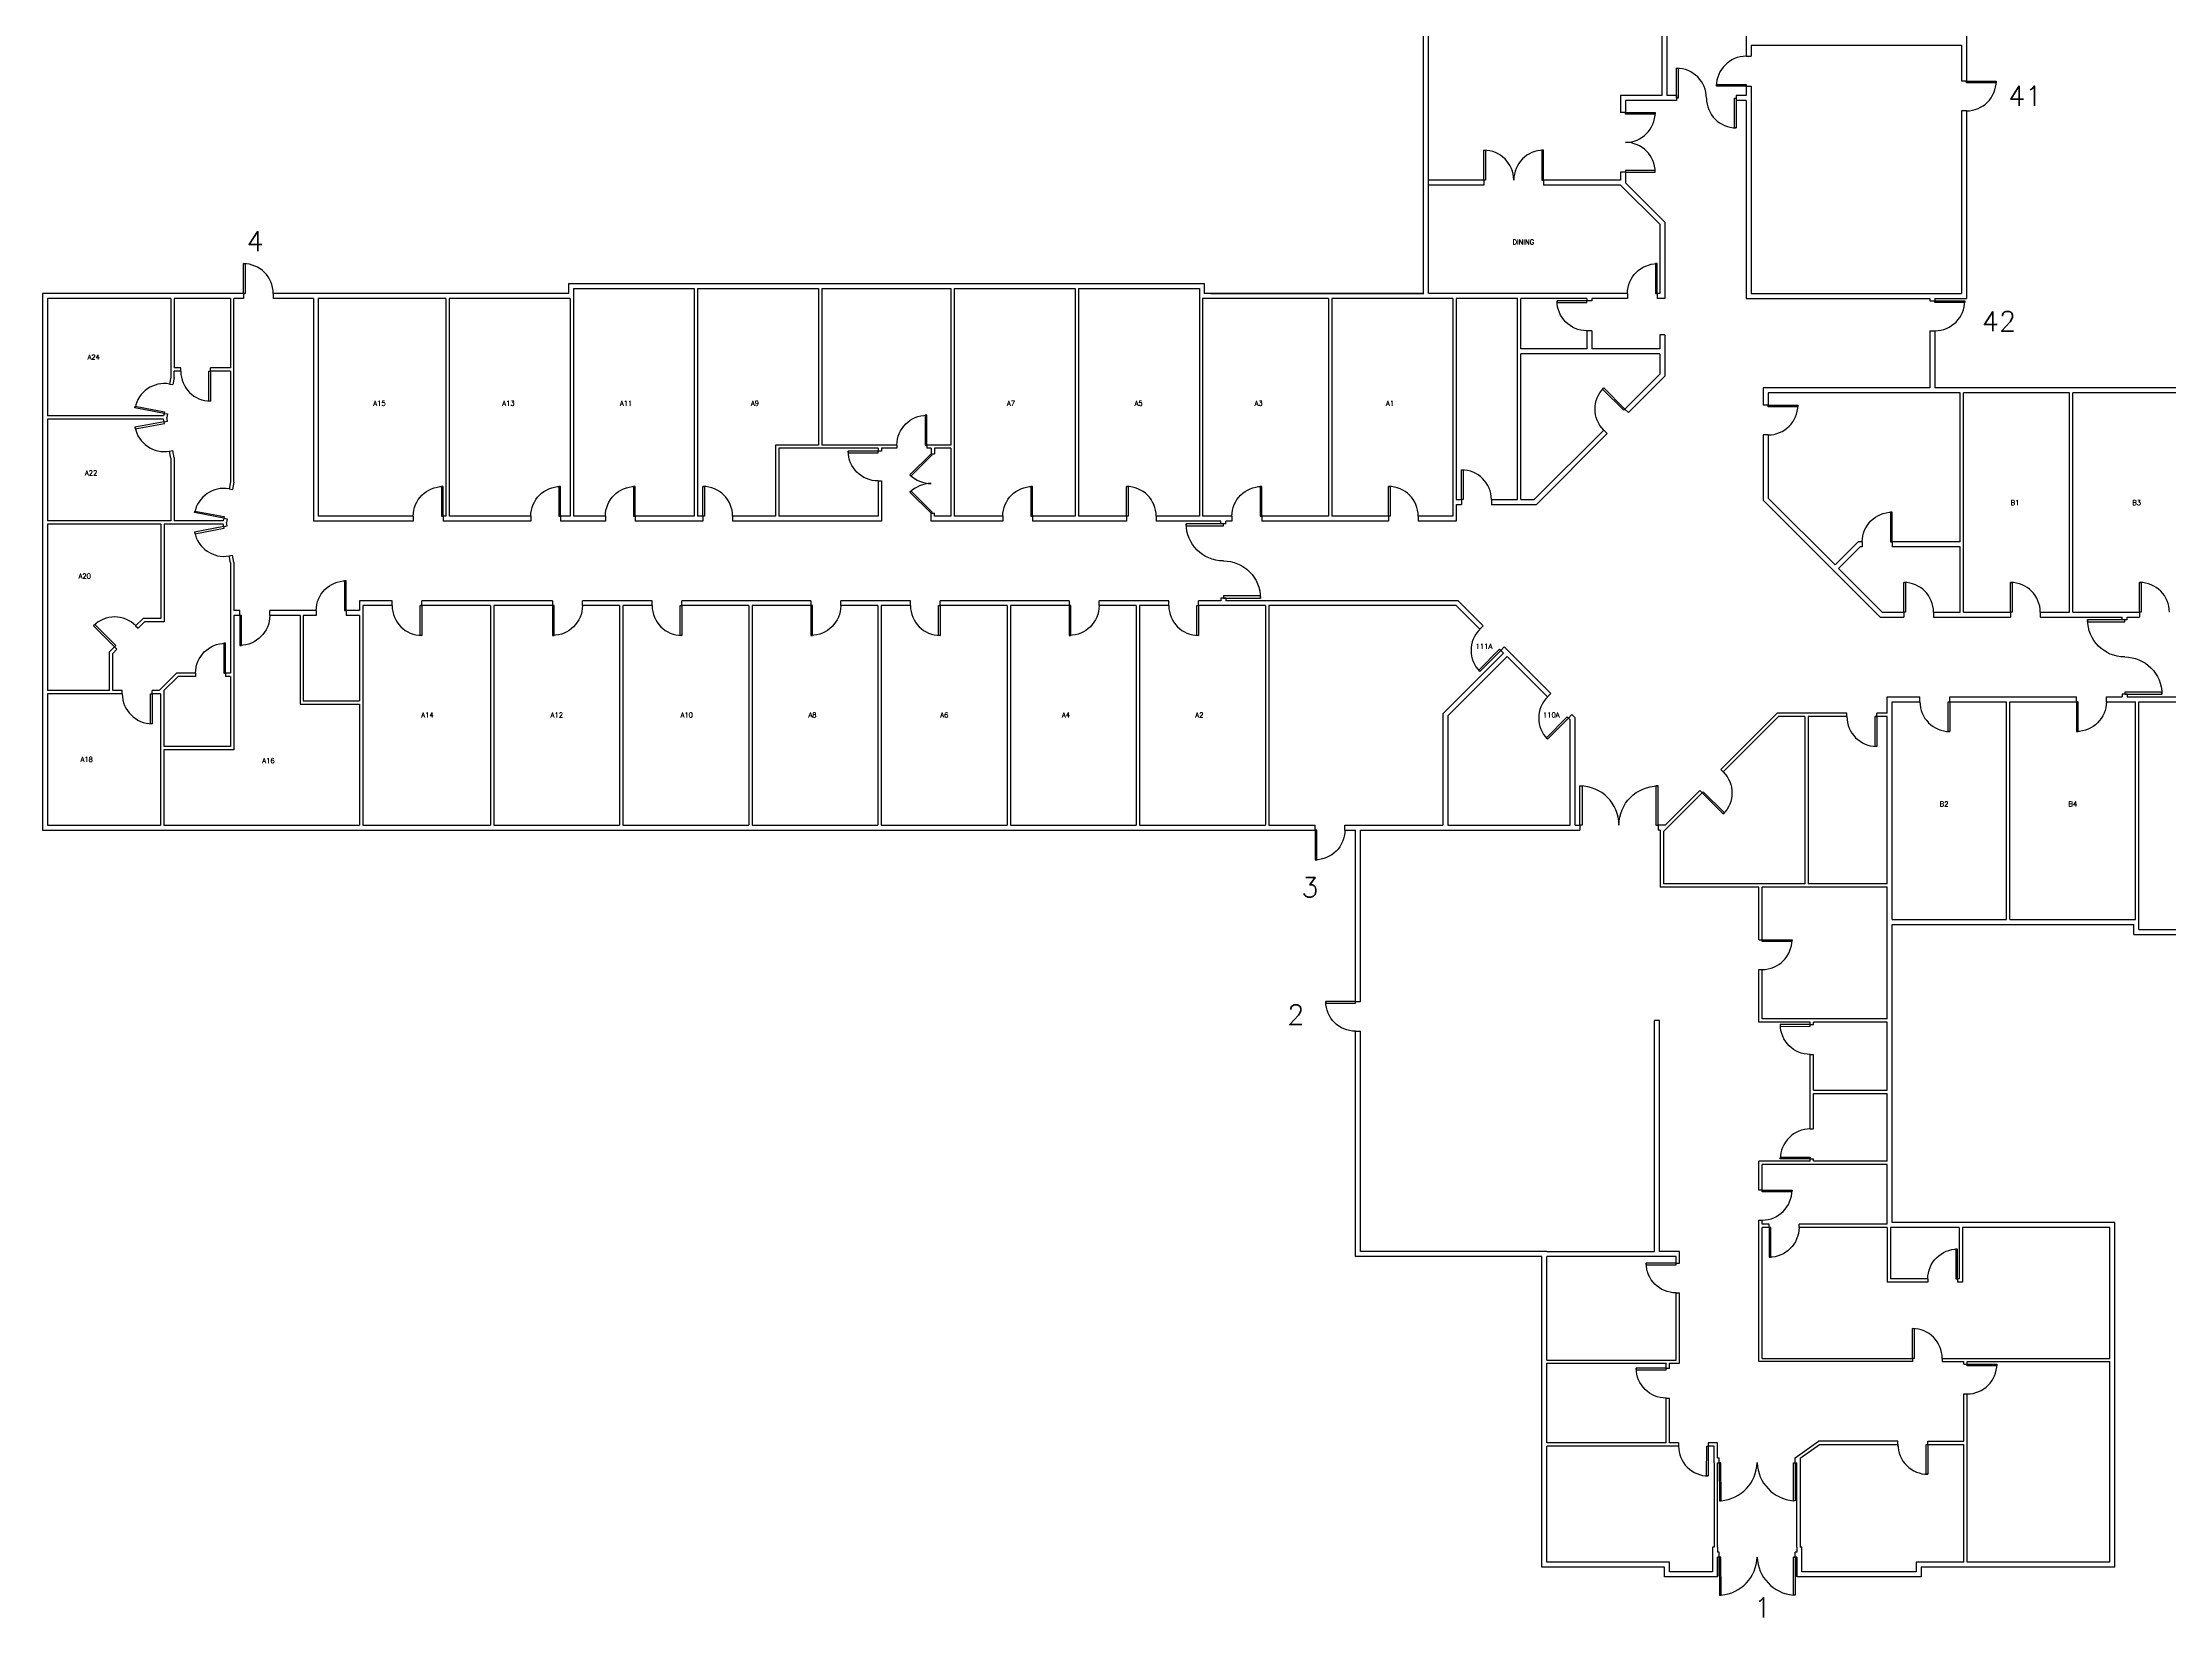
# Model space of a CAD drawing. Extents: x 1830 to 30214, y -2874 to 8688.
# Drawn here: x 1830 to 4399, y -2874 to -972 of the extents above; entities that cross this region are included whole.
import ezdxf

# ---------------------------------------------------------------- set-up
doc = ezdxf.new("R2010")
doc.units = 0
doc.header["$LTSCALE"] = 48
doc.header["$MEASUREMENT"] = 0
for name, color, linetype in [('1STDOORS', 4, 'CONTINUOUS'), ('1STEXTWALLS', 3, 'CONTINUOUS'), ('1STINTWALLS', 1, 'CONTINUOUS'), ('1STNOTES', 4, 'CONTINUOUS'), ('BORDER', 6, 'CONTINUOUS'), ('FDNEXTWALLS', 3, 'CONTINUOUS')]:
    doc.layers.add(name, color=color, linetype=linetype)
doc.styles.get("Standard").update_dxf_attribs({"font": 'txt.shx'})

# ---------------------------------------------------------------- blocks, each defined once
blk = doc.blocks.new('DOOR1 - 3-0')
at = {"layer": '1STDOORS'}
blk.add_lwpolyline([(25.5, 25.5), (26.9, 24), (1.4, -1.4), (0, 0)], close=True, dxfattribs=at)
blk.add_arc((0, 0), 36, 315, 45, dxfattribs=at)
blk = doc.blocks.new('DOOR 3-0')
at = {"layer": '1STDOORS'}
blk.add_lwpolyline([(0, 36), (2, 36), (2, 0), (0, 0)], close=True, dxfattribs=at)
blk.add_arc((0, 0), 36, 0, 90, dxfattribs=at)
blk = doc.blocks.new('DOOR2 - 3-0')
at = {"layer": '1STDOORS'}
for points in [[(0, 36), (2, 36), (2, 0), (0, 0)], [(72, 36), (70, 36), (70, 0), (72, 0)]]:
    blk.add_lwpolyline(points, close=True, dxfattribs=at)
for centre, start, end in [((0, 0), 0, 90), ((72, 0), 90, 180)]:
    blk.add_arc(centre, 36, start, end, dxfattribs=at)
blk = doc.blocks.new('DOOR3 - 3-0')
at = {"layer": '1STDOORS'}
for points in [[(25.5, 25.5), (26.9, 24), (1.4, -1.4), (0, 0)], [(46.5, 25.5), (45.1, 24), (70.6, -1.4), (72, 0)]]:
    blk.add_lwpolyline(points, close=True, dxfattribs=at)
for centre, start, end in [((0, 0), 0, 45), ((72, 0), 135, 180)]:
    blk.add_arc(centre, 36, start, end, dxfattribs=at)

msp = doc.modelspace()

# ---------------------------------------------------------------- linework, layer by layer
at = {"layer": '1STDOORS'}
for points in [[(1942, -1413.2), (1942.4, -1411.2), (1977.8, -1417.9), (1977.4, -1419.9)], [(1942, -1436.7), (1942.4, -1438.7), (1977.8, -1432), (1977.4, -1430)], [(2014, -1539.8), (2014.4, -1537.8), (2049.8, -1544.5), (2049.4, -1546.5)], [(2014, -1563.3), (2014.4, -1565.2), (2049.8, -1558.5), (2049.4, -1556.6)], [(3855.5, -2733), (3857.5, -2733), (3857.1, -2687.1), (3855.1, -2687.1)], [(3946.8, -2733), (3944.8, -2733), (3945.1, -2687.1), (3947.1, -2687.1)], [(3855.5, -2847), (3857.5, -2847), (3857.1, -2801.1), (3855.1, -2801.1)], [(3946.8, -2847), (3944.8, -2847), (3945.1, -2801.1), (3947.1, -2801.1)]]:
    msp.add_lwpolyline(points, close=True, dxfattribs=at)
for centre, radius, start, end in [((1977.4, -1419.9), 36, 79.7249, 169.2733), ((1977.4, -1430), 36, 190.7267, 280.2751), ((2049.4, -1546.5), 36, 79.7249, 169.2733), ((2049.4, -1556.6), 36, 190.7267, 280.2751), ((3853.5, -2685.6), 47.6, 274.7416, 358.2624), ((3948.7, -2685.6), 47.6, 181.7376, 265.2584), ((3853.5, -2799.6), 47.6, 274.7416, 358.2624), ((3948.7, -2799.6), 47.6, 181.7376, 265.2584)]:
    msp.add_arc(centre, radius, start, end, dxfattribs=at)
at = {"layer": '1STEXTWALLS'}
for p, q in [((4153.8, -773.1), (4153.8, -1018.6)), ((3498.1, -1275.1), (3498.1, -815.2)), ((3504.1, -1275.1), (3504.1, -815.2)), ((4147.8, -975.1), (4147.8, -1018.6)), ((4153.8, -1018.6), (4147.8, -1018.6)), ((4153.8, -1054.6), (4147.8, -1054.6)), ((4147.8, -1054.6), (4147.8, -1275.1)), ((4153.8, -1054.6), (4153.8, -1281.1)), ((1830.4, -1275.1), (1830.4, -1923.1)), ((2072.9, -1275.1), (1830.4, -1275.1)), ((1836.4, -1281.1), (1836.4, -1422.9)), ((1985.3, -1281.1), (1836.4, -1281.1)), ((2057.3, -1281.1), (1989.3, -1281.1)), ((2072.9, -1281.1), (2061.3, -1281.1)), ((2072.9, -1275.1), (2072.9, -1281.1)), ((2465.4, -1275.1), (2108.9, -1275.1)), ((2108.9, -1275.1), (2108.9, -1281.1)), ((2157.4, -1281.1), (2108.9, -1281.1)), ((2317.4, -1281.1), (2163.4, -1281.1)), ((2467.4, -1281.1), (2321.4, -1281.1)), ((2465.4, -1263.1), (3233.4, -1263.1)), ((2465.4, -1263.1), (2465.4, -1275.1)), ((2471.4, -1269.1), (2617.4, -1269.1)), ((2471.4, -1269.1), (2471.4, -1275.1)), ((2621.4, -1269.1), (2767.4, -1269.1)), ((2771.4, -1269.1), (2927.4, -1269.1)), ((2931.4, -1269.1), (3077.4, -1269.1)), ((3081.4, -1269.1), (3227.4, -1269.1)), ((3227.4, -1269.1), (3227.4, -1275.1)), ((3383.4, -1281.1), (3231.4, -1281.1)), ((3233.4, -1263.1), (3233.4, -1275.1)), ((3498.1, -1275.1), (3233.4, -1275.1)), ((3504, -1281.1), (3387.4, -1281.1)), ((4109.8, -1275.1), (4147.8, -1275.1)), ((4109.8, -1281.1), (4109.8, -1284.1)), ((4109.8, -1284.1), (4115.8, -1284.1)), ((4115.8, -1281.1), (4115.8, -1284.1)), ((4115.8, -1281.1), (4153.8, -1281.1)), ((4109.8, -1320.1), (4115.8, -1320.1)), ((4109.8, -1320.1), (4109.8, -1389.1)), ((4115.8, -1320.1), (4115.8, -1389.1)), ((1836.4, -1426.9), (1836.4, -1549.5)), ((1836.4, -1553.5), (1836.4, -1754.7)), ((1836.4, -1758.7), (1836.4, -1917.1)), ((3367.1, -1923.1), (3367.1, -1917.1)), ((3403.1, -1923.1), (3403.1, -1917.1)), ((3416.1, -2130.1), (3416.1, -1923.1)), ((3422.1, -2130.1), (3422.1, -1923.1)), ((4058.1, -2151.1), (4058.1, -2031.1)), ((4064.1, -2031.1), (4202.1, -2031.1)), ((4064.1, -2397.1), (4064.1, -2037.1)), ((4064.1, -2037.1), (4356.1, -2037.1)), ((4206.1, -2031.1), (4358.1, -2031.1)), ((4356.1, -2049.1), (4356.1, -2037.1)), ((4356.1, -2049.1), (5124.1, -2049.1)), ((4362.1, -2043.1), (4362.1, -2031.1)), ((4362.1, -2043.1), (4508.1, -2043.1)), ((3416.1, -2130.1), (3422.1, -2130.1)), ((4058.1, -2237.1), (4058.1, -2155.1)), ((3416.1, -2438.1), (3416.1, -2166.1)), ((3416.1, -2166.1), (3422.1, -2166.1)), ((3422.1, -2432.1), (3422.1, -2166.1)), ((4058.1, -2323.1), (4058.1, -2241.1)), ((4058.1, -2399.1), (4058.1, -2327.1)), ((4145.1, -2403.1), (4062.1, -2403.1)), ((4333.1, -2397.1), (4064.1, -2397.1)), ((4327.1, -2403.1), (4149.1, -2403.1)), ((4327.1, -2561.1), (4327.1, -2403.1)), ((4333.1, -2813.1), (4333.1, -2397.1)), ((3641.1, -2438.1), (3416.1, -2438.1)), ((3647.1, -2432.1), (3422.1, -2432.1)), ((3641.1, -2813.1), (3641.1, -2438.1)), ((3647.1, -2563.1), (3647.1, -2438.1)), ((3647.1, -2663.1), (3647.1, -2567.1)), ((4327.1, -2807.1), (4327.1, -2565.1)), ((3647.1, -2807.1), (3647.1, -2667.1)), ((3849.1, -2789.1), (3847.1, -2789.1)), ((3847.1, -2789.1), (3847.1, -2819.1)), ((3853.1, -2789.1), (3853.1, -2795.1)), ((3853.1, -2789.1), (3853.1, -2795.1)), ((3855.1, -2795.1), (3853.1, -2795.1)), ((3855.1, -2801.1), (3855.1, -2795.1)), ((3949.1, -2795.1), (3947.1, -2795.1)), ((3947.1, -2801.1), (3947.1, -2795.1)), ((3949.1, -2789.1), (3949.1, -2795.1)), ((3955.1, -2789.1), (3953.1, -2789.1)), ((3955.1, -2819.1), (3955.1, -2789.1)), ((3789.1, -2813.1), (3641.1, -2813.1)), ((3795.1, -2807.1), (3647.1, -2807.1)), ((3789.1, -2825.1), (3789.1, -2813.1)), ((3853.1, -2825.1), (3789.1, -2825.1)), ((3795.1, -2819.1), (3795.1, -2807.1)), ((3847.1, -2819.1), (3795.1, -2819.1)), ((3853.1, -2801.1), (3853.1, -2825.1)), ((3853.1, -2825.1), (3853.1, -2801.1)), ((3853.1, -2801.1), (3853.1, -2825.1)), ((3857.1, -2801.1), (3853.1, -2801.1)), ((3949.1, -2801.1), (3945.1, -2801.1)), ((3949.1, -2825.1), (3949.1, -2801.1)), ((3949.1, -2801.1), (3949.1, -2825.1)), ((4099.1, -2825.1), (3949.1, -2825.1)), ((4093.1, -2819.1), (3955.1, -2819.1)), ((4093.1, -2807.1), (4093.1, -2819.1)), ((4150.6, -2807.1), (4093.1, -2807.1)), ((4333.1, -2813.1), (4099.1, -2813.1)), ((4099.1, -2813.1), (4099.1, -2825.1)), ((4327.1, -2807.1), (4154.6, -2807.1))]:
    msp.add_line(p, q, dxfattribs=at)
at = {"layer": '1STINTWALLS'}
for p, q in [((3785.8, -767.2), (3785.8, -1036.1)), ((3791.8, -767.2), (3791.8, -1036.1)), ((3887.8, -923.4), (3887.8, -988.7)), ((3893.8, -975.1), (4147.8, -975.1)), ((3893.8, -975.1), (3893.8, -988.7)), ((3887.8, -988.7), (3893.8, -988.7)), ((3887.8, -1024.7), (3893.8, -1024.7)), ((3887.8, -1024.7), (3887.8, -1036.1)), ((3893.8, -1024.7), (3893.8, -1275.1)), ((3736, -1036.1), (3736, -1056.6)), ((3785.8, -1036.1), (3736, -1036.1)), ((3742, -1042.1), (3742, -1058.6)), ((3803.8, -1042.1), (3742, -1042.1)), ((3803.8, -1036.1), (3791.8, -1036.1)), ((3803.8, -1042.1), (3791.8, -1042.1)), ((3803.8, -1036.1), (3803.8, -1042.1)), ((3887.8, -1036.1), (3875.8, -1036.1)), ((3875.8, -1036.1), (3875.8, -1042.1)), ((3887.8, -1042.1), (3875.8, -1042.1)), ((3887.8, -1042.1), (3887.8, -1281.1)), ((3742, -1056.6), (3736, -1056.6)), ((3742, -1128.6), (3736, -1128.6)), ((3736, -1128.6), (3736, -1138.1)), ((3742, -1126.6), (3742, -1141.6)), ((3573.1, -1138.1), (3504.4, -1138.1)), ((3571.1, -1144.1), (3504.4, -1144.1)), ((3571.1, -1138.1), (3571.1, -1144.1)), ((3736, -1138.1), (3641.1, -1138.1)), ((3643.1, -1138.1), (3643.1, -1144.1)), ((3736, -1144.1), (3643.1, -1144.1)), ((3736, -1144.1), (3783.4, -1191.4)), ((3742, -1141.6), (3789.4, -1188.9)), ((3783.4, -1191.4), (3783.4, -1275.1)), ((3789.4, -1188.9), (3789.4, -1281.1)), ((1985.3, -1281.1), (1985.3, -1369.1)), ((1989.3, -1281.1), (1989.3, -1365.1)), ((2057.3, -1281.1), (2057.3, -1365.1)), ((2061.3, -1502.9), (2061.3, -1281.1)), ((2157.4, -1281.1), (2157.4, -1550.1)), ((2163.4, -1281.1), (2163.4, -1544.1)), ((2317.4, -1281.1), (2317.4, -1544.1)), ((2321.4, -1281.1), (2321.4, -1544.1)), ((2467.4, -1281.1), (2467.4, -1544.1)), ((2471.4, -1275.1), (2471.4, -1544.1)), ((2617.4, -1269.1), (2617.4, -1544.1)), ((2621.4, -1269.1), (2621.4, -1544.1)), ((2767.4, -1269.1), (2767.4, -1458.1)), ((2771.4, -1269.1), (2771.4, -1458.1)), ((2927.4, -1269.1), (2927.4, -1458.1)), ((2931.4, -1269.1), (2931.4, -1544.1)), ((3077.4, -1269.1), (3077.4, -1544.1)), ((3081.4, -1269.1), (3081.4, -1544.1)), ((3227.4, -1269.1), (3227.4, -1544.1)), ((3231.4, -1281.1), (3231.4, -1544.1)), ((3383.4, -1281.1), (3383.4, -1544.1)), ((3387.4, -1281.1), (3387.4, -1544.1)), ((3533.4, -1281.1), (3504, -1281.1)), ((3744.4, -1275.1), (3504.4, -1275.1)), ((3533.4, -1281.1), (3533.4, -1544.1)), ((3537.4, -1281.1), (3537.4, -1524.1)), ((3611.5, -1281.1), (3537.4, -1281.1)), ((3611.5, -1524.1), (3611.5, -1281.1)), ((3695.4, -1281.1), (3615.5, -1281.1)), ((3615.5, -1342.1), (3615.5, -1281.1)), ((3695.4, -1281.1), (3695.4, -1284.1)), ((3701.4, -1284.1), (3695.4, -1284.1)), ((3701.4, -1281.1), (3701.4, -1284.1)), ((3744.4, -1281.1), (3701.4, -1281.1)), ((3744.4, -1275.1), (3744.4, -1281.1)), ((3783.4, -1275.1), (3780.4, -1275.1)), ((3780.4, -1275.1), (3780.4, -1281.1)), ((3789.4, -1281.1), (3780.4, -1281.1)), ((3887.8, -1281.1), (4109.8, -1281.1)), ((3893.8, -1275.1), (4109.8, -1275.1)), ((3701.4, -1320.1), (3695.4, -1320.1)), ((3695.4, -1320.1), (3695.4, -1342.1)), ((3701.4, -1320.1), (3701.4, -1342.1)), ((3789.4, -1325.1), (3783.4, -1325.1)), ((3783.4, -1325.1), (3783.4, -1342.1)), ((3789.4, -1325.1), (3789.4, -1348.1)), ((3695.4, -1342.1), (3615.5, -1342.1)), ((3783.4, -1348.1), (3615.5, -1348.1)), ((3615.5, -1524.1), (3615.5, -1348.1)), ((3783.4, -1342.1), (3701.4, -1342.1)), ((3783.4, -1348.1), (3783.4, -1372.6)), ((3789.4, -1348.1), (3789.4, -1375.1)), ((1985.3, -1376), (1983.8, -1384.5)), ((1983.8, -1384.5), (1987.8, -1385.2)), ((1985.3, -1369.1), (1985.3, -1376)), ((1989.3, -1376.4), (1987.8, -1385.2)), ((1997.3, -1365.1), (1989.3, -1365.1)), ((1997.3, -1369.1), (1989.3, -1369.1)), ((1989.3, -1376.4), (1989.3, -1369.1)), ((1997.3, -1369.1), (1997.3, -1365.1)), ((2057.3, -1365.1), (2033.3, -1365.1)), ((2033.3, -1369.1), (2033.3, -1365.1)), ((2033.3, -1369.1), (2033.3, -1365.1)), ((2057.3, -1369.1), (2033.3, -1369.1)), ((2057.3, -1369.1), (2057.3, -1502.6)), ((3783.4, -1372.6), (3741.3, -1414.7)), ((3789.4, -1375.1), (3745.6, -1418.9)), ((3789.4, -1375.1), (3745.6, -1418.9)), ((3908.2, -1389.1), (3908.2, -1410)), ((4109.8, -1389.1), (3908.2, -1389.1)), ((3914.2, -1410), (3908.2, -1410)), ((3914.2, -1395.1), (3914.2, -1410)), ((4109.8, -1395.1), (3914.2, -1395.1)), ((4146.1, -1575.1), (4146.1, -1395.1)), ((4150.1, -1660.1), (4150.1, -1395.1)), ((4278.1, -1660.1), (4278.1, -1395.1)), ((4282.1, -1660.1), (4282.1, -1395.1)), ((1976.5, -1422.9), (1836.4, -1422.9)), ((1976.5, -1426.9), (1836.4, -1426.9)), ((1977.4, -1419.9), (1976.5, -1422.9)), ((1977.4, -1430), (1976.5, -1426.9)), ((1977.4, -1419.9), (1981.3, -1420.6)), ((1977.4, -1430), (1981.3, -1429.3)), ((1981.3, -1420.6), (1980.5, -1424.9)), ((1981.3, -1429.3), (1980.5, -1424.9)), ((3741.3, -1414.7), (3745.6, -1418.9)), ((2715.4, -1458.1), (2715.4, -1544.1)), ((2767.4, -1458.1), (2715.4, -1458.1)), ((2719.4, -1462.1), (2719.4, -1544.1)), ((2839.4, -1462.1), (2719.4, -1462.1)), ((2862.2, -1458.1), (2771.4, -1458.1)), ((2839.4, -1462.1), (2839.4, -1465.5)), ((2843.4, -1462.1), (2843.4, -1465.5)), ((2862.2, -1462.1), (2843.4, -1462.1)), ((2862.2, -1458.1), (2862.2, -1462.1)), ((2927.4, -1458.1), (2896.2, -1458.1)), ((2898.2, -1458.1), (2898.2, -1462.1)), ((2903.4, -1462.1), (2898.2, -1462.1)), ((2903.4, -1462.1), (2903.4, -1468.6)), ((2907.4, -1462.1), (2907.4, -1468.6)), ((2927.4, -1462.1), (2907.4, -1462.1)), ((2927.4, -1462.1), (2927.4, -1544.1)), ((3715.9, -1440.1), (3631.9, -1524.1)), ((3720.1, -1444.4), (3634.4, -1530.1)), ((3715.9, -1440.1), (3720.1, -1444.4)), ((3914.2, -1446), (3908.2, -1446)), ((3908.2, -1446), (3908.2, -1524.6)), ((3914.2, -1446), (3914.2, -1522.1)), ((1983.8, -1465.4), (1987.8, -1464.7)), ((1985.3, -1473.9), (1983.8, -1465.4)), ((1985.3, -1473.9), (1985.3, -1549.5)), ((1989.3, -1473.5), (1987.8, -1464.7)), ((1989.3, -1473.5), (1989.3, -1549.5)), ((2843.4, -1465.5), (2839.4, -1465.5)), ((2903.4, -1468.6), (2907.4, -1468.6)), ((2057.3, -1502.6), (2055.8, -1511)), ((2055.8, -1511), (2059.8, -1511.7)), ((2061.3, -1502.9), (2059.8, -1511.7)), ((2839.4, -1501.5), (2839.4, -1544.1)), ((2839.4, -1501.5), (2843.4, -1501.5)), ((2843.4, -1501.5), (2843.4, -1550.1)), ((2903.4, -1540.6), (2907.4, -1540.6)), ((2903.4, -1550.1), (2903.4, -1540.6)), ((2907.4, -1544.1), (2907.4, -1540.6)), ((3537.4, -1524.1), (3544.1, -1524.1)), ((3537.4, -1530.1), (3537.4, -1550.1)), ((3537.4, -1530.1), (3544.1, -1530.1)), ((3544.1, -1524.1), (3544.1, -1530.1)), ((3580.1, -1524.1), (3580.1, -1530.1)), ((3580.1, -1524.1), (3611.5, -1524.1)), ((3580.1, -1530.1), (3634.4, -1530.1)), ((3615.5, -1524.1), (3631.9, -1524.1)), ((4049.6, -1666.1), (3908.2, -1524.6)), ((3995.1, -1603), (3914.2, -1522.1)), ((1985.3, -1549.5), (1836.4, -1549.5)), ((1973.3, -1553.5), (1836.4, -1553.5)), ((1973.3, -1553.5), (1973.3, -1667.5)), ((1977.3, -1553.5), (1977.3, -1671.5)), ((2048.5, -1553.5), (1977.3, -1553.5)), ((1977.3, -1553.5), (1977.3, -1671.5)), ((2048.5, -1549.5), (1989.3, -1549.5)), ((2049.4, -1546.5), (2048.5, -1549.5)), ((2049.4, -1556.6), (2048.5, -1553.5)), ((2049.4, -1546.5), (2053.3, -1547.2)), ((2049.4, -1556.6), (2053.3, -1555.8)), ((2053.3, -1547.2), (2052.5, -1551.5)), ((2053.3, -1555.8), (2052.5, -1551.5)), ((2278, -1550.1), (2157.4, -1550.1)), ((2278, -1544.1), (2163.4, -1544.1)), ((2278, -1544.1), (2278, -1550.1)), ((2317.4, -1544.1), (2314, -1544.1)), ((2314, -1544.1), (2314, -1550.1)), ((2420, -1550.1), (2314, -1550.1)), ((2420, -1544.1), (2321.4, -1544.1)), ((2420, -1544.1), (2420, -1550.1)), ((2467.4, -1544.1), (2454, -1544.1)), ((2456, -1544.1), (2456, -1550.1)), ((2510.1, -1550.1), (2456, -1550.1)), ((2510.1, -1544.1), (2471.4, -1544.1)), ((2510.1, -1544.1), (2510.1, -1550.1)), ((2617.4, -1544.1), (2546.1, -1544.1)), ((2546.1, -1544.1), (2546.1, -1550.1)), ((2627.8, -1550.1), (2546.1, -1550.1)), ((2629.8, -1544.1), (2621.4, -1544.1)), ((2627.8, -1544.1), (2627.8, -1550.1)), ((2715.4, -1544.1), (2663.8, -1544.1)), ((2663.8, -1544.1), (2663.8, -1550.1)), ((2843.4, -1550.1), (2663.8, -1550.1)), ((2839.4, -1544.1), (2719.4, -1544.1)), ((2990, -1550.1), (2903.4, -1550.1)), ((2927.4, -1544.1), (2907.4, -1544.1)), ((2990, -1544.1), (2931.4, -1544.1)), ((2990, -1544.1), (2990, -1550.1)), ((3077.4, -1544.1), (3024, -1544.1)), ((3026, -1544.1), (3026, -1550.1)), ((3139.3, -1550.1), (3026, -1550.1)), ((3139.3, -1544.1), (3081.4, -1544.1)), ((3139.3, -1544.1), (3139.3, -1550.1)), ((3227.4, -1544.1), (3175.3, -1544.1)), ((3175.3, -1544.1), (3175.3, -1550.1)), ((3253.4, -1550.1), (3175.3, -1550.1)), ((3266.7, -1544.1), (3231.4, -1544.1)), ((3253.4, -1553.2), (3253.4, -1550.1)), ((3259.4, -1553.2), (3253.4, -1553.2)), ((3266.7, -1550.1), (3259.4, -1550.1)), ((3259.4, -1553.2), (3259.4, -1550.1)), ((3266.7, -1544.1), (3266.7, -1550.1)), ((3383.4, -1544.1), (3300.7, -1544.1)), ((3302.7, -1544.1), (3302.7, -1550.1)), ((3455.8, -1550.1), (3302.7, -1550.1)), ((3455.8, -1544.1), (3387.4, -1544.1)), ((3455.8, -1544.1), (3455.8, -1550.1)), ((3533.4, -1544.1), (3491.8, -1544.1)), ((3491.8, -1544.1), (3491.8, -1550.1)), ((3537.4, -1550.1), (3491.8, -1550.1)), ((2055.8, -1592), (2059.8, -1591.3)), ((2057.3, -1600.4), (2055.8, -1592)), ((2061.3, -1600.1), (2059.8, -1591.3)), ((4023.1, -1575.1), (3995.1, -1603)), ((4025.6, -1581.1), (3999.3, -1607.3)), ((4028, -1575.1), (4023.1, -1575.1)), ((4028, -1581.1), (4025.6, -1581.1)), ((4028, -1575.1), (4028, -1581.1)), ((4146.1, -1575.1), (4064, -1575.1)), ((4064, -1575.1), (4064, -1581.1)), ((4146.1, -1581.1), (4064, -1581.1)), ((4146.1, -1660.1), (4146.1, -1581.1)), ((2057.3, -1600.4), (2057.3, -1733.5)), ((2061.3, -1600.1), (2061.3, -1658.1)), ((4052.1, -1660.1), (3999.3, -1607.3)), ((3253.4, -1642.9), (3253.4, -1646.1)), ((3259.4, -1642.9), (3253.4, -1642.9)), ((3259.4, -1642.9), (3259.4, -1646.1)), ((1951.7, -1667.5), (1942.8, -1676.4)), ((1973.3, -1667.5), (1951.7, -1667.5)), ((2068.7, -1658.1), (2061.3, -1658.1)), ((2061.3, -1664.1), (2061.3, -1826.3)), ((2068.7, -1664.1), (2061.3, -1664.1)), ((2068.7, -1664.1), (2068.7, -1658.1)), ((2160.9, -1658.1), (2104.7, -1658.1)), ((2104.7, -1664.1), (2104.7, -1658.1)), ((2141.3, -1664.1), (2104.7, -1664.1)), ((2141.3, -1664.1), (2141.3, -1771.1)), ((2145.3, -1664.1), (2145.3, -1767.1)), ((2160.9, -1664.1), (2145.3, -1664.1)), ((2160.9, -1658.1), (2160.9, -1664.1)), ((2213.3, -1658.1), (2194.9, -1658.1)), ((2196.9, -1658.1), (2196.9, -1664.1)), ((2213.3, -1664.1), (2196.9, -1664.1)), ((2252.5, -1646.1), (2213.3, -1646.1)), ((2213.3, -1646.1), (2213.3, -1658.1)), ((2213.3, -1664.1), (2213.3, -1767.1)), ((2252.5, -1652.1), (2217.3, -1652.1)), ((2217.3, -1652.1), (2217.3, -1917.1)), ((2252.5, -1652.1), (2252.5, -1646.1)), ((2371.3, -1652.1), (2286.5, -1652.1)), ((2446.3, -1646.1), (2288.5, -1646.1)), ((2288.5, -1652.1), (2288.5, -1646.1)), ((2371.3, -1652.1), (2371.3, -1917.1)), ((2446.3, -1652.1), (2375.3, -1652.1)), ((2375.3, -1652.1), (2375.3, -1917.1)), ((2446.3, -1646.1), (2446.3, -1652.1)), ((2566.5, -1646.1), (2482.3, -1646.1)), ((2482.3, -1652.1), (2482.3, -1646.1)), ((2527.3, -1652.1), (2482.3, -1652.1)), ((2527.3, -1652.1), (2527.3, -1917.1)), ((2566.5, -1652.1), (2531.3, -1652.1)), ((2531.3, -1652.1), (2531.3, -1917.1)), ((2566.5, -1652.1), (2566.5, -1646.1)), ((2758.3, -1646.1), (2602.5, -1646.1)), ((2602.5, -1652.1), (2602.5, -1646.1)), ((2683.3, -1652.1), (2602.5, -1652.1)), ((2683.3, -1652.1), (2683.3, -1917.1)), ((2758.3, -1652.1), (2687.3, -1652.1)), ((2687.3, -1652.1), (2687.3, -1917.1)), ((2758.3, -1646.1), (2758.3, -1658.1)), ((2878.5, -1646.1), (2794.3, -1646.1)), ((2794.3, -1652.1), (2794.3, -1646.1)), ((2839.3, -1652.1), (2794.3, -1652.1)), ((2839.3, -1652.1), (2839.3, -1917.1)), ((2878.5, -1652.1), (2843.3, -1652.1)), ((2843.3, -1652.1), (2843.3, -1917.1)), ((2878.5, -1652.1), (2878.5, -1646.1)), ((3070.3, -1646.1), (2914.5, -1646.1)), ((2914.5, -1652.1), (2914.5, -1646.1)), ((2995.3, -1652.1), (2914.5, -1652.1)), ((2995.3, -1652.1), (2995.3, -1917.1)), ((3070.3, -1652.1), (2999.3, -1652.1)), ((2999.3, -1652.1), (2999.3, -1917.1)), ((3070.3, -1646.1), (3070.3, -1658.1)), ((3190.5, -1646.1), (3106.3, -1646.1)), ((3106.3, -1652.1), (3106.3, -1646.1)), ((3151.3, -1652.1), (3106.3, -1652.1)), ((3151.3, -1652.1), (3151.3, -1917.1)), ((3190.5, -1652.1), (3155.3, -1652.1)), ((3155.3, -1652.1), (3155.3, -1917.1)), ((3190.5, -1652.1), (3190.5, -1646.1)), ((3226.5, -1652.1), (3226.5, -1646.1)), ((3253.4, -1646.1), (3226.5, -1646.1)), ((3307.3, -1652.1), (3226.5, -1652.1)), ((3539.8, -1646.1), (3259.4, -1646.1)), ((3307.3, -1652.1), (3307.3, -1917.1)), ((3537.4, -1652.1), (3311.3, -1652.1)), ((3311.3, -1652.1), (3311.3, -1917.1)), ((3537.4, -1652.1), (3566, -1680.7)), ((3539.8, -1646.1), (3570.2, -1676.5)), ((4049.6, -1666.1), (4078.1, -1666.1)), ((4052.1, -1660.1), (4078.1, -1660.1)), ((4078.1, -1660.1), (4078.1, -1666.1)), ((4114.1, -1660.1), (4114.1, -1666.1)), ((4114.1, -1660.1), (4146.1, -1660.1)), ((4114.1, -1666.1), (4207, -1666.1)), ((4150.1, -1660.1), (4207, -1660.1)), ((4207, -1660.1), (4207, -1666.1)), ((4243, -1660.1), (4243, -1666.1)), ((4243, -1660.1), (4278.1, -1660.1)), ((4243, -1666.1), (4342, -1666.1)), ((4282.1, -1660.1), (4363, -1660.1)), ((4342, -1669.2), (4342, -1666.1)), ((4348, -1669.2), (4342, -1669.2)), ((4348, -1669.2), (4348, -1666.1)), ((4348, -1666.1), (4363, -1666.1)), ((4363, -1660.1), (4363, -1666.1)), ((1942.8, -1676.4), (1945.7, -1679.2)), ((1953.3, -1671.5), (1945.7, -1679.2)), ((1977.3, -1671.5), (1953.3, -1671.5)), ((3566, -1680.7), (3570.2, -1676.5)), ((1917.4, -1701.8), (1911.1, -1708)), ((1911.1, -1754.7), (1911.1, -1708)), ((1920.2, -1704.6), (1915.1, -1709.7)), ((1915.1, -1754.7), (1915.1, -1709.7)), ((1917.4, -1701.8), (1920.2, -1704.6)), ((3594.7, -1709.4), (3521.3, -1782.8)), ((3599, -1713.7), (3527.3, -1785.3)), ((3591.5, -1706.2), (3595.7, -1701.9)), ((3591.5, -1706.2), (3594.7, -1709.4)), ((3595.7, -1701.9), (3651.9, -1758.2)), ((3599, -1713.7), (3647.7, -1762.4)), ((1992.3, -1733.5), (1971.1, -1754.7)), ((1994, -1737.5), (1976.8, -1754.7)), ((2015.2, -1733.5), (1992.3, -1733.5)), ((2015.2, -1737.5), (1994, -1737.5)), ((2015.2, -1733.5), (2015.2, -1737.5)), ((2057.3, -1733.5), (2051.2, -1733.5)), ((2051.2, -1733.5), (2051.2, -1737.5)), ((2057.3, -1737.5), (2051.2, -1737.5)), ((2057.3, -1737.5), (2057.3, -1822.3)), ((1911.1, -1754.7), (1836.4, -1754.7)), ((1926.7, -1758.7), (1836.4, -1758.7)), ((1926.7, -1754.7), (1915.1, -1754.7)), ((1926.7, -1758.7), (1926.7, -1754.7)), ((1971.1, -1754.7), (1962.7, -1754.7)), ((1962.7, -1758.7), (1962.7, -1754.7)), ((1972.8, -1758.7), (1962.7, -1758.7)), ((1972.8, -1758.7), (1972.8, -1917.1)), ((1976.8, -1754.7), (1976.8, -1822.3)), ((2141.3, -1771.1), (2213.3, -1771.1)), ((2145.3, -1767.1), (2213.3, -1767.1)), ((2213.3, -1771.1), (2213.3, -1917.1)), ((3647.7, -1762.4), (3651.9, -1758.2)), ((4058.1, -1762.1), (4097.6, -1762.1)), ((4058.1, -1782.1), (4058.1, -1762.1)), ((4064.1, -1768.1), (4097.6, -1768.1)), ((4064.1, -2031.1), (4064.1, -1768.1)), ((4097.6, -1768.1), (4097.6, -1762.1)), ((4133.6, -1768.1), (4133.6, -1762.1)), ((4133.6, -1762.1), (4286.8, -1762.1)), ((4133.6, -1768.1), (4202.1, -1768.1)), ((4202.1, -2031.1), (4202.1, -1768.1)), ((4206.1, -2031.1), (4206.1, -1768.1)), ((4206.1, -1768.1), (4288.8, -1768.1)), ((4286.8, -1768.1), (4286.8, -1762.1)), ((4322.8, -1768.1), (4322.8, -1762.1)), ((4322.8, -1762.1), (4342, -1762.1)), ((4322.8, -1768.1), (4358.1, -1768.1)), ((4342, -1758.9), (4342, -1762.1)), ((4348, -1758.9), (4342, -1758.9)), ((4348, -1758.9), (4348, -1762.1)), ((4348, -1762.1), (4414.1, -1762.1)), ((4358.1, -2031.1), (4358.1, -1768.1)), ((4362.1, -2031.1), (4362.1, -1768.1)), ((4362.1, -1768.1), (4414.1, -1768.1)), ((3521.3, -1782.8), (3521.3, -1917.1)), ((3527.3, -1785.3), (3527.3, -1917.1)), ((3673.2, -1787.9), (3677.4, -1783.6)), ((3673.2, -1787.9), (3675.3, -1790)), ((3675.3, -1917.1), (3675.3, -1790)), ((3677.4, -1783.6), (3681.3, -1787.5)), ((3681.3, -1917.1), (3681.3, -1787.5)), ((3925.1, -1782.1), (3857.2, -1849.9)), ((3926.8, -1786.1), (3860.1, -1852.8)), ((4009.4, -1782.1), (3925.1, -1782.1)), ((3958.7, -1786.1), (3926.8, -1786.1)), ((3958.7, -1786.1), (3958.7, -1988.1)), ((3962.7, -1786.1), (3962.7, -1988.1)), ((4009.4, -1786.1), (3962.7, -1786.1)), ((4009.4, -1786.1), (4009.4, -1782.1)), ((4058.1, -1786.1), (4043.4, -1786.1)), ((4058.1, -1782.1), (4045.4, -1782.1)), ((4045.4, -1786.1), (4045.4, -1782.1)), ((4058.1, -1988.1), (4058.1, -1786.1)), ((2057.3, -1822.3), (1976.8, -1822.3)), ((1976.8, -1826.3), (1976.8, -1917.1)), ((2061.3, -1826.3), (1976.8, -1826.3)), ((3860.1, -1852.8), (3857.2, -1849.9)), ((3834.6, -1878.2), (3788.1, -1924.7)), ((3831.8, -1875.4), (3790.1, -1917.1)), ((3834.6, -1878.2), (3831.8, -1875.4)), ((3416.3, -1917.1), (3521.3, -1917.1)), ((3422.1, -1923.1), (3687, -1923.1)), ((3527.3, -1917.1), (3675.3, -1917.1)), ((3681.3, -1917.1), (3687, -1917.1)), ((3687, -1917.1), (3687, -1923.1)), ((3790.1, -1917.1), (3781.4, -1917.1)), ((3781.4, -1917.1), (3781.4, -1923.1)), ((3784.1, -1923.1), (3781.4, -1923.1)), ((3784.1, -1923.1), (3784.1, -1992.1)), ((3788.1, -1924.7), (3788.1, -1988.1)), ((3903.1, -1992.1), (3784.1, -1992.1)), ((3958.7, -1988.1), (3788.1, -1988.1)), ((3903.1, -2055.6), (3903.1, -1992.1)), ((4058.1, -1992.1), (3907.1, -1992.1)), ((3907.1, -2057.6), (3907.1, -1992.1)), ((4058.1, -1988.1), (3962.7, -1988.1)), ((4058.1, -2031.1), (4058.1, -1992.1)), ((3903.1, -2055.6), (3908.5, -2055.6)), ((3903.1, -2155.1), (3903.1, -2091.6)), ((3903.1, -2091.6), (3908.5, -2091.6)), ((3907.1, -2151.1), (3907.1, -2091.6)), ((3783.1, -2153.1), (3777.1, -2153.1)), ((3777.1, -2432.1), (3777.1, -2153.1)), ((3783.1, -2432.1), (3783.1, -2153.1)), ((3965.1, -2155.1), (3903.1, -2155.1)), ((4058.1, -2151.1), (3907.1, -2151.1)), ((3965.1, -2158.1), (3965.1, -2155.1)), ((4058.1, -2155.1), (3969.1, -2155.1)), ((3969.1, -2158.1), (3969.1, -2155.1)), ((3965.1, -2158.1), (3969.1, -2158.1)), ((3965.1, -2194.1), (3969.1, -2194.1)), ((3965.1, -2284.1), (3965.1, -2194.1)), ((3969.1, -2237.1), (3969.1, -2194.1)), ((3969.1, -2237.1), (4058.1, -2237.1)), ((3969.1, -2284.1), (3969.1, -2241.1)), ((3969.1, -2241.1), (4058.1, -2241.1)), ((3965.1, -2284.1), (3969.1, -2284.1)), ((3903.1, -2358.1), (3903.1, -2323.1)), ((3965.1, -2323.1), (3903.1, -2323.1)), ((4058.1, -2327.1), (3907.1, -2327.1)), ((3907.1, -2358.1), (3907.1, -2327.1)), ((3965.1, -2323.1), (3965.1, -2320.1)), ((3965.1, -2320.1), (3969.1, -2320.1)), ((3969.1, -2323.1), (3969.1, -2320.1)), ((4058.1, -2323.1), (3969.1, -2323.1)), ((3907.1, -2358.1), (3903.1, -2358.1)), ((3903.1, -2565.1), (3903.1, -2394.1)), ((3903.1, -2394.1), (3907.1, -2394.1)), ((3907.1, -2399.1), (3907.1, -2394.1)), ((3915.6, -2399.1), (3907.1, -2399.1)), ((3907.1, -2561.1), (3907.1, -2403.1)), ((3915.6, -2403.1), (3907.1, -2403.1)), ((3915.6, -2403.1), (3915.6, -2399.1)), ((4058.1, -2399.1), (3951.6, -2399.1)), ((3951.6, -2403.1), (3951.6, -2399.1)), ((4058.1, -2403.1), (3951.6, -2403.1)), ((4058.1, -2403.1), (4058.1, -2469.1)), ((4062.1, -2403.1), (4062.1, -2465.1)), ((4145.1, -2403.1), (4145.1, -2465.1)), ((4149.1, -2403.1), (4149.1, -2469.1)), ((3647.1, -2432.1), (3777.1, -2432.1)), ((3803.1, -2438.1), (3647.1, -2438.1)), ((3807.1, -2432.1), (3783.1, -2432.1)), ((3803.1, -2446.1), (3803.1, -2438.1)), ((3807.1, -2446.1), (3807.1, -2432.1)), ((3803.1, -2446.1), (3807.1, -2446.1)), ((4107.1, -2465.1), (4062.1, -2465.1)), ((4107.1, -2465.1), (4107.1, -2469.1)), ((4145.1, -2465.1), (4143.1, -2465.1)), ((4143.1, -2465.1), (4143.1, -2469.1)), ((3803.1, -2563.1), (3803.1, -2482.1)), ((3803.1, -2482.1), (3807.1, -2482.1)), ((3807.1, -2567.1), (3807.1, -2482.1)), ((4107.1, -2469.1), (4058.1, -2469.1)), ((4149.1, -2469.1), (4143.1, -2469.1)), ((3647.1, -2563.1), (3803.1, -2563.1)), ((3647.1, -2567.1), (3791.1, -2567.1)), ((3791.1, -2573.1), (3791.1, -2567.1)), ((3795.1, -2567.1), (3807.1, -2567.1)), ((3795.1, -2573.1), (3795.1, -2567.1)), ((4088.6, -2565.1), (3903.1, -2565.1)), ((3907.1, -2561.1), (4088.6, -2561.1)), ((4088.6, -2561.1), (4088.6, -2565.1)), ((4124.6, -2561.1), (4124.6, -2565.1)), ((4124.6, -2561.1), (4327.1, -2561.1)), ((4124.6, -2565.1), (4150.6, -2565.1)), ((4150.6, -2568.1), (4150.6, -2565.1)), ((4150.6, -2568.1), (4154.6, -2568.1)), ((4154.6, -2565.1), (4327.1, -2565.1)), ((4154.6, -2568.1), (4154.6, -2565.1)), ((3791.1, -2573.1), (3795.1, -2573.1)), ((3791.1, -2663.1), (3791.1, -2609.1)), ((3791.1, -2609.1), (3795.1, -2609.1)), ((3795.1, -2663.1), (3795.1, -2609.1)), ((4150.6, -2604.1), (4154.6, -2604.1)), ((4150.6, -2661.1), (4150.6, -2604.1)), ((4154.6, -2807.1), (4154.6, -2604.1)), ((3791.1, -2663.1), (3647.1, -2663.1)), ((3806.1, -2667.1), (3647.1, -2667.1)), ((3806.1, -2663.1), (3795.1, -2663.1)), ((3806.1, -2663.1), (3806.1, -2667.1)), ((3853.1, -2663.1), (3842.1, -2663.1)), ((3842.1, -2663.1), (3842.1, -2669.1)), ((3849.1, -2667.1), (3842.1, -2667.1)), ((3849.1, -2687.1), (3849.1, -2667.1)), ((3853.1, -2681.1), (3853.1, -2663.1)), ((3947.1, -2681.1), (3975.1, -2661.1)), ((3953.1, -2681.7), (3976.4, -2665.1)), ((4071.1, -2661.1), (3975.1, -2661.1)), ((3976.4, -2665.1), (4071.1, -2665.1)), ((4071.1, -2667.1), (4071.1, -2661.1)), ((4107.1, -2665.1), (4107.1, -2661.1)), ((4107.1, -2661.1), (4150.6, -2661.1)), ((4107.1, -2665.1), (4150.6, -2665.1)), ((4150.6, -2807.1), (4150.6, -2665.1)), ((3849.1, -2687.1), (3849.1, -2789.1)), ((3853.1, -2681.1), (3855.1, -2681.1)), ((3853.1, -2687.1), (3857.1, -2687.1)), ((3853.1, -2789.1), (3853.1, -2687.1)), ((3855.1, -2687.1), (3855.1, -2681.1)), ((3945.1, -2687.1), (3949.1, -2687.1)), ((3947.1, -2687.1), (3947.1, -2681.1)), ((3949.1, -2789.1), (3949.1, -2687.1)), ((3953.1, -2681.7), (3953.1, -2789.1))]:
    msp.add_line(p, q, dxfattribs=at)
at = {"layer": '1STNOTES'}
for p, q in [((1977.8, -1417.9), (1977.4, -1419.9)), ((1977.8, -1432), (1977.4, -1430)), ((2049.8, -1544.5), (2049.4, -1546.5)), ((2049.8, -1558.5), (2049.4, -1556.6)), ((4023.1, -1575.1), (3995.1, -1603))]:
    msp.add_line(p, q, dxfattribs=at)
at = {"layer": 'BORDER'}
for p, q in [((2072.9, -1275.1), (2074.9, -1275.1)), ((3241.4, -1275.1), (3498.4, -1275.1))]:
    msp.add_line(p, q, dxfattribs=at)
at = {"layer": 'FDNEXTWALLS'}
for p, q in [((4146.1, -1395.1), (4109.8, -1395.1)), ((5759.1, -1389.1), (4115.8, -1389.1)), ((4278.1, -1395.1), (4150.1, -1395.1)), ((4434.1, -1395.1), (4282.1, -1395.1)), ((1830.4, -1923.1), (3367.1, -1923.1)), ((1836.4, -1917.1), (1972.8, -1917.1)), ((1976.8, -1917.1), (2213.3, -1917.1)), ((2217.3, -1917.1), (2371.3, -1917.1)), ((2375.3, -1917.1), (2527.3, -1917.1)), ((2531.3, -1917.1), (2683.3, -1917.1)), ((2687.3, -1917.1), (2839.3, -1917.1)), ((2843.3, -1917.1), (2995.3, -1917.1)), ((2999.3, -1917.1), (3151.3, -1917.1)), ((3155.3, -1917.1), (3307.3, -1917.1)), ((3311.3, -1917.1), (3367.1, -1917.1)), ((3403.1, -1917.1), (3416.3, -1917.1)), ((3403.1, -1923.1), (3416.1, -1923.1))]:
    msp.add_line(p, q, dxfattribs=at)

# ---------------------------------------------------------------- block references
at = {"layer": '1STEXTWALLS', "rotation": 269.9999999999934}
msp.add_blockref('DOOR 3-0', (3914.2, -1410), dxfattribs=at)
at = {"layer": '1STINTWALLS'}
for name, p, rotation in [('DOOR2 - 3-0', (3742, -1056.6), 270), ('DOOR 3-0', (4115.8, -1284.1), 269.999999999782), ('DOOR 3-0', (2033.3, -1369.1), 180), ('DOOR3 - 3-0', (2903.4, -1540.6), 89.99999999999999), ('DOOR 3-0', (1917.4, -1701.8), 44.99999999999761), ('DOOR 3-0', (2288.5, -1652.1), 180), ('DOOR 3-0', (2602.5, -1652.1), 180), ('DOOR 3-0', (2914.5, -1652.1), 180), ('DOOR 3-0', (3226.5, -1652.1), 180), ('DOOR 3-0', (3591.5, -1706.2), 135.0000000000008), ('DOOR 3-0', (1962.7, -1758.7), 180), ('DOOR 3-0', (3673.2, -1787.9), 135.0000000000008), ('DOOR 3-0', (4133.6, -1768.1), 180.0000000000509), ('DOOR 3-0', (4045.4, -1786.1), 180.0000000001304), ('DOOR1 - 3-0', (3842.1, -2667.1), 224.9999999999999), ('DOOR1 - 3-0', (4107.1, -2665.1), 224.9999999999999)]:
    msp.add_blockref(name, p, dxfattribs=dict(at, rotation=rotation))
for name, p in [('DOOR2 - 3-0', (3571.1, -1138.1)), ('DOOR 3-0', (3544.1, -1524.1)), ('DOOR 3-0', (2627.8, -1544.1)), ('DOOR 3-0', (3139.3, -1544.1)), ('DOOR 3-0', (3455.8, -1544.1)), ('DOOR 3-0', (4078.1, -1660.1)), ('DOOR 3-0', (4207, -1660.1)), ('DOOR 3-0', (4363, -1660.1))]:
    msp.add_blockref(name, p, dxfattribs=at)
at = {"layer": '1STINTWALLS', "xscale": -1}
for p in [(3780.4, -1275.1), (2898.2, -1458.1), (2314, -1544.1), (2456, -1544.1), (2546.1, -1544.1), (3026, -1544.1), (3302.7, -1544.1), (2196.9, -1658.1), (2051.2, -1733.5)]:
    msp.add_blockref('DOOR 3-0', p, dxfattribs=at)
for p, rotation in [((2839.4, -1465.5), 90), ((2068.7, -1664.1), 180), ((2446.3, -1652.1), 180), ((2758.3, -1652.1), 180), ((3070.3, -1652.1), 180), ((4286.8, -1768.1), 180), ((3834.6, -1878.2), 225), ((3915.6, -2403.1), 180), ((4143.1, -2465.1), 359.9999999999992)]:
    msp.add_blockref('DOOR 3-0', p, dxfattribs=dict(at, rotation=rotation))
at = {"layer": '1STNOTES'}
for name, p, rotation in [('DOOR 3-0', (3887.8, -1024.7), 89.99999999999824), ('DOOR 3-0', (4153.8, -1018.6), 270.0000000000021), ('DOOR 3-0', (3875.8, -1039.1), 179.9999999999982), ('DOOR1 - 3-0', (3907.1, -2055.6), 315), ('DOOR1 - 3-0', (3965.1, -2320.1), 135), ('DOOR1 - 3-0', (3907.1, -2358.1), 315), ('DOOR1 - 3-0', (4088.6, -2561.1), 44.99999999999999), ('DOOR1 - 3-0', (4154.6, -2568.1), 315)]:
    msp.add_blockref(name, p, dxfattribs=dict(at, rotation=rotation))
for p in [(3803.8, -1039.1), (2072.9, -1275.1)]:
    msp.add_blockref('DOOR 3-0', p, dxfattribs=at)
at = {"layer": '1STNOTES', "xscale": -1}
msp.add_blockref('DOOR 3-0', (4064, -1575.1), dxfattribs=at)
at = {"layer": '1STNOTES'}
for name, p, xscale, yscale, zscale, rotation in [('DOOR 3-0', (3256.4, -1553.2), -1.245061541076976, 1.245061541076976, 1.245061541076976, 90.0000000000028), ('DOOR 3-0', (3256.4, -1642.9), -1.245061541076976, 1.245061541076976, 1.245061541076976, 270.0000000000011), ('DOOR 3-0', (4345, -1669.2), -1.245061541076976, 1.245061541076976, 1.245061541076976, 90.0000000000028), ('DOOR 3-0', (4345, -1758.9), -1.245061541076976, 1.245061541076976, 1.245061541076976, 270.0000000000011), ('DOOR1 - 3-0', (3687, -1917.1), 1.311742884895072, 1.311742884895072, 1.311742884895072, 44.99999999999999), ('DOOR1 - 3-0', (3781.4, -1917.1), -1.311742884895072, 1.311742884895072, 1.311742884895072, 315.0000000000001)]:
    msp.add_blockref(name, p, dxfattribs=dict(at, xscale=xscale, yscale=yscale, zscale=zscale, rotation=rotation))
at = {"layer": '1STNOTES', "xscale": -1}
for name, p, rotation in [('DOOR 3-0', (3367.1, -1923.1), 180), ('DOOR 3-0', (3416.1, -2130.1), 89.99999999999864), ('DOOR1 - 3-0', (3965.1, -2158.1), 45), ('DOOR1 - 3-0', (3803.1, -2446.1), 45), ('DOOR1 - 3-0', (3791.1, -2573.1), 45)]:
    msp.add_blockref(name, p, dxfattribs=dict(at, rotation=rotation))
at = {"layer": 'BORDER', "xscale": -1}
for p, rotation in [((3695.4, -1284.1), 90.00000000000816), ((3741.3, -1414.7), 45)]:
    msp.add_blockref('DOOR 3-0', p, dxfattribs=dict(at, rotation=rotation))

# ---------------------------------------------------------------- texts
at = {"layer": '1STNOTES', "attachment_point": 1}
for s, width, insert, char_height in [('41', 12, (4204.2, -1024.4), 24), ('4', 12, (2076.8, -1199.9), 24), ('DINING', 51.04, (3605.6, -1210), 6), ('42', 10.272, (4172.5, -1296.7), 24), ('A24', 17.704, (1884.6, -1349), 6), ('A15', 17.704, (2229.8, -1404.6), 6), ('A13', 17.704, (2385.5, -1404.6), 6), ('A11', 17.704, (2527.6, -1404.6), 6), ('A9', 17.704, (2685.9, -1404.6), 6), ('A7', 17.704, (2995, -1404.6), 6), ('A5', 17.704, (3149.1, -1404.6), 6), ('A3', 17.704, (3294, -1404.6), 6), ('A1', 17.704, (3452.8, -1404.6), 6), ('A22', 17.704, (1881.6, -1488.8), 6), ('B1', 17.704, (4207.2, -1524.8), 6), ('B3', 17.704, (4354.1, -1524.8), 6), ('A20', 17.704, (1873.9, -1613.4), 6), ('111A', 11.867, (3561.1, -1698.2), 6), ('A14', 17.704, (2287.8, -1781.1), 6), ('A12', 17.704, (2444, -1781.1), 6), ('A10', 17.704, (2600.9, -1781.1), 6), ('A8', 17.704, (2755.3, -1781.1), 6), ('A6', 17.704, (2914.5, -1781.1), 6), ('A4', 17.704, (3061.4, -1781.1), 6), ('A2', 17.704, (3222.6, -1781.1), 6), ('110A', 15.383, (3642.4, -1781), 6), ('A18', 17.704, (1876.2, -1834.8), 6), ('A16', 17.704, (2095.8, -1836.3), 6), ('B2', 17.704, (4121.5, -1888.6), 6), ('B4', 17.704, (4277, -1888.6), 6), ('3', 19.98, (3350.7, -1980.2), 24), ('2', 19.98, (3333.6, -2134.1), 24), ('1', 4.092, (3897.3, -2850), 24)]:
    msp.add_mtext_dynamic_manual_height_columns(s, width=width, gutter_width=30, heights=[0], dxfattribs=dict(at, insert=insert, char_height=char_height))

doc.saveas('drawing.dxf')
